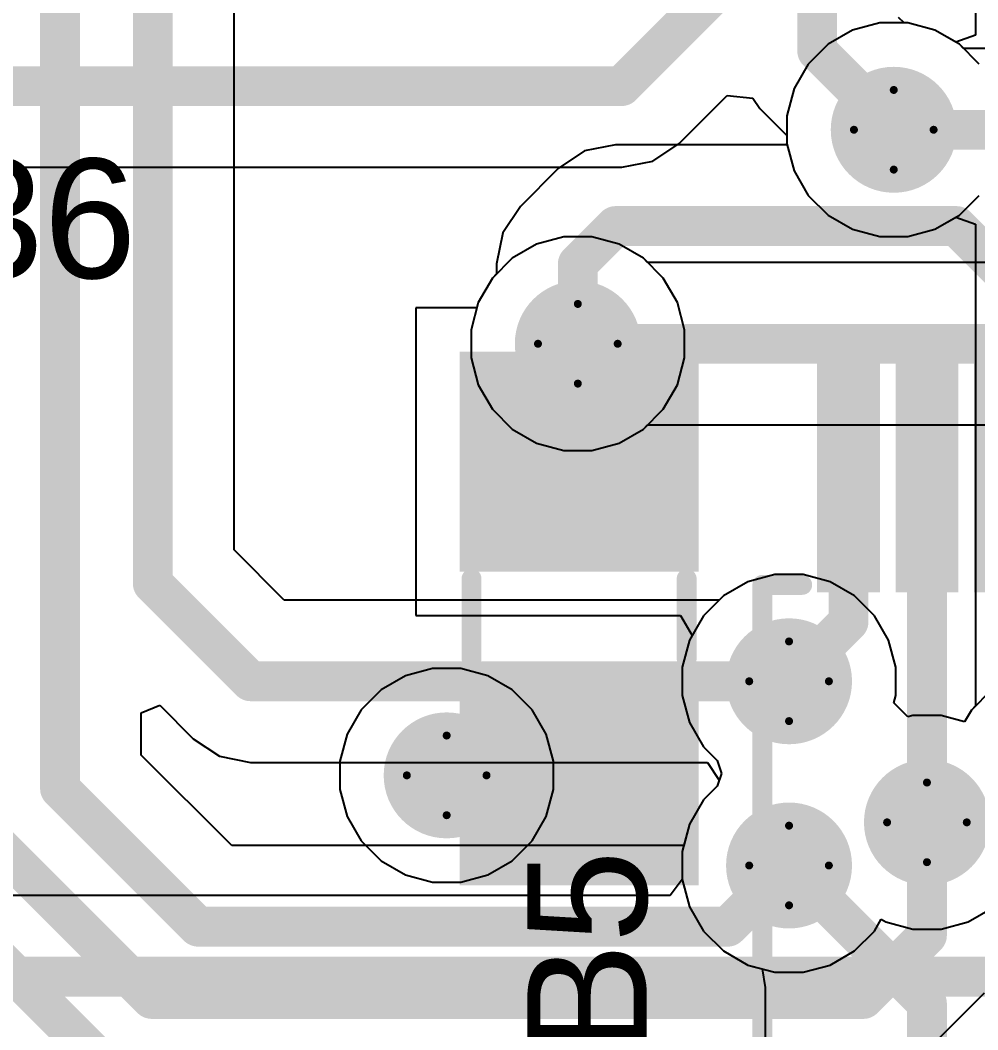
# Model space of a CAD drawing. Header units: inches. Extents: x -17.5 to 14.7, y -6.2 to 5.9.
# Drawn here: x 2.7127 to 2.9531, y 0.6067 to 0.8602 of the extents above; entities that cross this region are included whole.
import ezdxf

# ---------------------------------------------------------------- set-up
doc = ezdxf.new("R2010")
doc.units = ezdxf.units.IN
doc.header["$MEASUREMENT"] = 0
for name, color, linetype in [('Bottom Layer', 5, 'Continuous'), ('Bottom Solder', 6, 'Continuous'), ('Drill Drawing', 1, 'Continuous'), ('Ground Layer', 76, 'Continuous'), ('Power Layer', 16, 'Continuous'), ('Top Layer', 1, 'Continuous'), ('Top Overlay', 2, 'Continuous'), ('Top Paste', 8, 'Continuous'), ('Top Solder', 216, 'Continuous'), ('Via Holes', 16, 'Continuous')]:
    doc.layers.add(name, color=color, linetype=linetype)
doc.styles.add('Arial', font='', dxfattribs={"height": 0.2})
doc.styles.get('Arial').set_extended_font_data('Arial')

# ---------------------------------------------------------------- blocks, each defined once
blk = doc.blocks.new('VSSOP_10_68')
at = {"layer": 'Top Layer'}
for points in [[(-0.1151575, 0.0452756), (-0.0580709, 0.0452756), (-0.0580709, 0.0334646), (-0.1151575, 0.0334646)], [(0.0580709, 0.0452756), (0.1151575, 0.0452756), (0.1151575, 0.0334646), (0.0580709, 0.0334646)], [(-0.1151575, 0.0255906), (-0.0580709, 0.0255906), (-0.0580709, 0.0137796), (-0.1151575, 0.0137796)], [(0.0580709, 0.0255905), (0.1151575, 0.0255905), (0.1151575, 0.0137795), (0.0580709, 0.0137795)], [(-0.1151575, 0.0059055), (-0.0580709, 0.0059055), (-0.0580709, -0.0059055), (-0.1151575, -0.0059055)], [(0.0580709, 0.0059055), (0.1151575, 0.0059055), (0.1151575, -0.0059055), (0.0580709, -0.0059055)], [(-0.1151575, -0.0137795), (-0.0580709, -0.0137795), (-0.0580709, -0.0255905), (-0.1151575, -0.0255905)], [(0.0580709, -0.0137796), (0.1151575, -0.0137796), (0.1151575, -0.0255906), (0.0580709, -0.0255906)], [(-0.1151575, -0.0334646), (-0.0580709, -0.0334646), (-0.0580709, -0.0452756), (-0.1151575, -0.0452756)], [(0.0580709, -0.0334646), (0.1151575, -0.0334646), (0.1151575, -0.0452756), (0.0580709, -0.0452756)]]:
    blk.add_hatch(color=1, dxfattribs=at).paths.add_polyline_path(points)
at = {"layer": 'Top Paste'}
for points in [[(-0.1151575, 0.0452756), (-0.0580709, 0.0452756), (-0.0580709, 0.0334646), (-0.1151575, 0.0334646)], [(0.0580709, 0.0452756), (0.1151575, 0.0452756), (0.1151575, 0.0334646), (0.0580709, 0.0334646)], [(-0.1151575, 0.0255906), (-0.0580709, 0.0255906), (-0.0580709, 0.0137796), (-0.1151575, 0.0137796)], [(0.0580709, 0.0255905), (0.1151575, 0.0255905), (0.1151575, 0.0137795), (0.0580709, 0.0137795)], [(-0.1151575, 0.0059055), (-0.0580709, 0.0059055), (-0.0580709, -0.0059055), (-0.1151575, -0.0059055)], [(0.0580709, 0.0059055), (0.1151575, 0.0059055), (0.1151575, -0.0059055), (0.0580709, -0.0059055)], [(-0.1151575, -0.0137795), (-0.0580709, -0.0137795), (-0.0580709, -0.0255905), (-0.1151575, -0.0255905)], [(0.0580709, -0.0137796), (0.1151575, -0.0137796), (0.1151575, -0.0255906), (0.0580709, -0.0255906)], [(-0.1151575, -0.0334646), (-0.0580709, -0.0334646), (-0.0580709, -0.0452756), (-0.1151575, -0.0452756)], [(0.0580709, -0.0334646), (0.1151575, -0.0334646), (0.1151575, -0.0452756), (0.0580709, -0.0452756)]]:
    blk.add_hatch(color=8, dxfattribs=at).paths.add_polyline_path(points)
at = {"layer": 'Top Solder'}
for points in [[(-0.117126, 0.0472441), (-0.0561024, 0.0472441), (-0.0561024, 0.0314961), (-0.117126, 0.0314961)], [(0.0561024, 0.0472441), (0.117126, 0.0472441), (0.117126, 0.0314961), (0.0561024, 0.0314961)], [(-0.117126, 0.0275591), (-0.0561024, 0.0275591), (-0.0561024, 0.0118111), (-0.117126, 0.0118111)], [(0.0561024, 0.027559), (0.117126, 0.027559), (0.117126, 0.011811), (0.0561024, 0.011811)], [(-0.117126, 0.007874), (-0.0561024, 0.007874), (-0.0561024, -0.007874), (-0.117126, -0.007874)], [(0.0561024, 0.007874), (0.117126, 0.007874), (0.117126, -0.007874), (0.0561024, -0.007874)], [(-0.117126, -0.011811), (-0.0561024, -0.011811), (-0.0561024, -0.027559), (-0.117126, -0.027559)], [(0.0561024, -0.0118111), (0.117126, -0.0118111), (0.117126, -0.0275591), (0.0561024, -0.0275591)], [(-0.117126, -0.0314961), (-0.0561024, -0.0314961), (-0.0561024, -0.0472441), (-0.117126, -0.0472441)], [(0.0561024, -0.0314961), (0.117126, -0.0314961), (0.117126, -0.0472441), (0.0561024, -0.0472441)]]:
    blk.add_hatch(color=216, dxfattribs=at).paths.add_polyline_path(points)
at = {"layer": 'Top Overlay'}
for points in [[(-0.058, 0.051, 0.005, 0.005, 0), (-0.058, 0.061, 0.005, 0.005, 0)], [(0.058, 0.061, 0.005, 0.005, 0), (-0.058, 0.061, 0.005, 0.005, 0)], [(0.058, 0.051, 0.005, 0.005, 0), (0.058, 0.061, 0.005, 0.005, 0)], [(-0.125, 0.035, 0.005, 0.005, 0), (-0.125, 0.045, 0.005, 0.005, 0)], [(-0.12, 0.04, 0.005, 0.005, 0), (-0.125, 0.045, 0.005, 0.005, 0)], [(-0.125, 0.035, 0.005, 0.005, 0), (-0.12, 0.04, 0.005, 0.005, 0)], [(-0.058, -0.061, 0.005, 0.005, 0), (-0.058, -0.051, 0.005, 0.005, 0)], [(0.058, -0.061, 0.005, 0.005, 0), (0.058, -0.051, 0.005, 0.005, 0)], [(0.058, -0.061, 0.005, 0.005, 0), (-0.058, -0.061, 0.005, 0.005, 0)]]:
    blk.add_lwpolyline(points, format="xyseb", dxfattribs=at)
for points in [[(-0.05925, 0.061, 0.0025, 0.0025, 1), (-0.05675, 0.061, 0.0025, 0.0025, 1)], [(-0.05925, 0.061, 0.0025, 0.0025, 1), (-0.05675, 0.061, 0.0025, 0.0025, 1)], [(0.05675, 0.061, 0.0025, 0.0025, 1), (0.05925, 0.061, 0.0025, 0.0025, 1)], [(0.05675, 0.061, 0.0025, 0.0025, 1), (0.05925, 0.061, 0.0025, 0.0025, 1)], [(-0.05925, 0.051, 0.0025, 0.0025, 1), (-0.05675, 0.051, 0.0025, 0.0025, 1)], [(0.05675, 0.051, 0.0025, 0.0025, 1), (0.05925, 0.051, 0.0025, 0.0025, 1)], [(-0.12625, 0.045, 0.0025, 0.0025, 1), (-0.12375, 0.045, 0.0025, 0.0025, 1)], [(-0.12625, 0.045, 0.0025, 0.0025, 1), (-0.12375, 0.045, 0.0025, 0.0025, 1)], [(-0.12125, 0.04, 0.0025, 0.0025, 1), (-0.11875, 0.04, 0.0025, 0.0025, 1)], [(-0.12125, 0.04, 0.0025, 0.0025, 1), (-0.11875, 0.04, 0.0025, 0.0025, 1)], [(-0.12625, 0.035, 0.0025, 0.0025, 1), (-0.12375, 0.035, 0.0025, 0.0025, 1)], [(-0.12625, 0.035, 0.0025, 0.0025, 1), (-0.12375, 0.035, 0.0025, 0.0025, 1)], [(-0.05925, -0.051, 0.0025, 0.0025, 1), (-0.05675, -0.051, 0.0025, 0.0025, 1)], [(0.05675, -0.051, 0.0025, 0.0025, 1), (0.05925, -0.051, 0.0025, 0.0025, 1)], [(-0.05925, -0.061, 0.0025, 0.0025, 1), (-0.05675, -0.061, 0.0025, 0.0025, 1)], [(-0.05925, -0.061, 0.0025, 0.0025, 1), (-0.05675, -0.061, 0.0025, 0.0025, 1)], [(0.05675, -0.061, 0.0025, 0.0025, 1), (0.05925, -0.061, 0.0025, 0.0025, 1)], [(0.05675, -0.061, 0.0025, 0.0025, 1), (0.05925, -0.061, 0.0025, 0.0025, 1)]]:
    blk.add_lwpolyline(points, format="xyseb", close=True, dxfattribs=at)
blk = doc.blocks.new('I___0805_145')
at = {"layer": 'Top Layer'}
for points in [[(-0.06299205, 0.02598425), (-0.01574795, 0.02598425), (-0.01574795, -0.02598425), (-0.06299205, -0.02598425)], [(0.01574815, 0.02598425), (0.06299225, 0.02598425), (0.06299225, -0.02598425), (0.01574815, -0.02598425)]]:
    blk.add_hatch(color=1, dxfattribs=at).paths.add_polyline_path(points)
at = {"layer": 'Top Paste'}
for points in [[(-0.06299205, 0.02598425), (-0.01574795, 0.02598425), (-0.01574795, -0.02598425), (-0.06299205, -0.02598425)], [(0.01574815, 0.02598425), (0.06299225, 0.02598425), (0.06299225, -0.02598425), (0.01574815, -0.02598425)]]:
    blk.add_hatch(color=8, dxfattribs=at).paths.add_polyline_path(points)
at = {"layer": 'Top Solder'}
for points in [[(-0.06699205, 0.02998425), (-0.01174795, 0.02998425), (-0.01174795, -0.02998425), (-0.06699205, -0.02998425)], [(0.01174815, 0.02998425), (0.06699225, 0.02998425), (0.06699225, -0.02998425), (0.01174815, -0.02998425)]]:
    blk.add_hatch(color=216, dxfattribs=at).paths.add_polyline_path(points)
at = {"layer": 'Top Overlay'}
for points in [[(0.01, 0.027, 0.005, 0.005, 0), (-0.01, 0.027, 0.005, 0.005, 0)], [(0.01, -0.027, 0.005, 0.005, 0), (-0.01, -0.027, 0.005, 0.005, 0)]]:
    blk.add_lwpolyline(points, format="xyseb", dxfattribs=at)
for points in [[(-0.01125, 0.027, 0.0025, 0.0025, 1), (-0.00875, 0.027, 0.0025, 0.0025, 1)], [(0.00875, 0.027, 0.0025, 0.0025, 1), (0.01125, 0.027, 0.0025, 0.0025, 1)], [(-0.01125, -0.027, 0.0025, 0.0025, 1), (-0.00875, -0.027, 0.0025, 0.0025, 1)], [(0.00875, -0.027, 0.0025, 0.0025, 1), (0.01125, -0.027, 0.0025, 0.0025, 1)]]:
    blk.add_lwpolyline(points, format="xyseb", close=True, dxfattribs=at)

msp = doc.modelspace()

# ---------------------------------------------------------------- hatches: boundary and pattern name
at = {"layer": 'Bottom Layer'}
h = msp.add_hatch(color=5, dxfattribs=at)
edge = h.paths.add_edge_path()
edge.add_arc((2.9319834, 0.8327294), 0.011811, 0, 360)
h = msp.add_hatch(color=5, dxfattribs=at)
edge = h.paths.add_edge_path()
edge.add_arc((2.852685, 0.7790005), 0.011811, 0, 360)
h = msp.add_hatch(color=5, dxfattribs=at)
edge = h.paths.add_edge_path()
edge.add_arc((2.9056988, 0.6942519), 0.011811, 0, 360)
h = msp.add_hatch(color=5, dxfattribs=at)
edge = h.paths.add_edge_path()
edge.add_arc((2.8197638, 0.6706298), 0.011811, 0, 360)
h = msp.add_hatch(color=5, dxfattribs=at)
edge = h.paths.add_edge_path()
edge.add_arc((2.9403149, 0.6588307), 0.011811, 0, 360)
h = msp.add_hatch(color=5, dxfattribs=at)
edge = h.paths.add_edge_path()
edge.add_arc((2.9056988, 0.6480001), 0.011811, 0, 360)
at = {"layer": 'Bottom Solder'}
h = msp.add_hatch(color=6, dxfattribs=at)
edge = h.paths.add_edge_path()
edge.add_arc((2.9319834, 0.8327294), 0.015811, 0, 360)
h = msp.add_hatch(color=6, dxfattribs=at)
edge = h.paths.add_edge_path()
edge.add_arc((2.852685, 0.7790005), 0.015811, 0, 360)
h = msp.add_hatch(color=6, dxfattribs=at)
edge = h.paths.add_edge_path()
edge.add_arc((2.9056988, 0.6942519), 0.015811, 0, 360)
h = msp.add_hatch(color=6, dxfattribs=at)
edge = h.paths.add_edge_path()
edge.add_arc((2.8197638, 0.6706298), 0.015811, 0, 360)
h = msp.add_hatch(color=6, dxfattribs=at)
edge = h.paths.add_edge_path()
edge.add_arc((2.9403149, 0.6588307), 0.015811, 0, 360)
h = msp.add_hatch(color=6, dxfattribs=at)
edge = h.paths.add_edge_path()
edge.add_arc((2.9056988, 0.6480001), 0.015811, 0, 360)
at = {"layer": 'Ground Layer'}
h = msp.add_hatch(color=76, dxfattribs=at)
edge = h.paths.add_edge_path()
edge.add_arc((2.9319834, 0.8327294), 0.011811, 0, 360)
h = msp.add_hatch(color=76, dxfattribs=at)
edge = h.paths.add_edge_path()
edge.add_arc((2.852685, 0.7790005), 0.011811, 0, 360)
h = msp.add_hatch(color=76, dxfattribs=at)
edge = h.paths.add_edge_path()
edge.add_arc((2.9056988, 0.6942519), 0.011811, 0, 360)
h = msp.add_hatch(color=76, dxfattribs=at)
edge = h.paths.add_edge_path()
edge.add_arc((2.8197638, 0.6706298), 0.011811, 0, 360)
h = msp.add_hatch(color=76, dxfattribs=at)
edge = h.paths.add_edge_path()
edge.add_arc((2.9403149, 0.6588307), 0.011811, 0, 360)
h = msp.add_hatch(color=76, dxfattribs=at)
edge = h.paths.add_edge_path()
edge.add_arc((2.9056988, 0.6480001), 0.011811, 0, 360)
at = {"layer": 'Power Layer'}
h = msp.add_hatch(color=16, dxfattribs=at)
edge = h.paths.add_edge_path()
edge.add_arc((2.9319834, 0.8327294), 0.011811, 0, 360)
h = msp.add_hatch(color=16, dxfattribs=at)
edge = h.paths.add_edge_path()
edge.add_arc((2.852685, 0.7790005), 0.011811, 0, 360)
h = msp.add_hatch(color=16, dxfattribs=at)
edge = h.paths.add_edge_path()
edge.add_arc((2.9056988, 0.6942519), 0.011811, 0, 360)
h = msp.add_hatch(color=16, dxfattribs=at)
edge = h.paths.add_edge_path()
edge.add_arc((2.8197638, 0.6706298), 0.011811, 0, 360)
h = msp.add_hatch(color=16, dxfattribs=at)
edge = h.paths.add_edge_path()
edge.add_arc((2.9403149, 0.6588307), 0.011811, 0, 360)
h = msp.add_hatch(color=16, dxfattribs=at)
edge = h.paths.add_edge_path()
edge.add_arc((2.9056988, 0.6480001), 0.011811, 0, 360)
at = {"layer": 'Top Layer'}
h = msp.add_hatch(color=1, dxfattribs=at)
edge = h.paths.add_edge_path()
edge.add_arc((2.9319834, 0.8327294), 0.011811, 0, 360)
h = msp.add_hatch(color=1, dxfattribs=at)
edge = h.paths.add_edge_path()
edge.add_arc((2.852685, 0.7790005), 0.011811, 0, 360)
for points in [[(2.8408092, 0.74937), (2.864566, 0.74937), (2.864566, 0.7790004), (2.8408092, 0.7790004)], [(2.8500001, 0.6588307), (2.8500001, 0.6824339), (2.8197639, 0.6824339), (2.8197639, 0.6588307)]]:
    msp.add_hatch(color=1, dxfattribs=at).paths.add_polyline_path(points)
h = msp.add_hatch(color=1, dxfattribs=at)
edge = h.paths.add_edge_path()
edge.add_arc((2.9056988, 0.6942519), 0.011811, 0, 360)
h = msp.add_hatch(color=1, dxfattribs=at)
edge = h.paths.add_edge_path()
edge.add_arc((2.8197638, 0.6706298), 0.011811, 0, 360)
h = msp.add_hatch(color=1, dxfattribs=at)
edge = h.paths.add_edge_path()
edge.add_arc((2.9403149, 0.6588307), 0.011811, 0, 360)
h = msp.add_hatch(color=1, dxfattribs=at)
edge = h.paths.add_edge_path()
edge.add_arc((2.9056988, 0.6480001), 0.011811, 0, 360)
at = {"layer": 'Top Solder'}
h = msp.add_hatch(color=216, dxfattribs=at)
edge = h.paths.add_edge_path()
edge.add_arc((2.9319834, 0.8327294), 0.015811, 0, 360)
h = msp.add_hatch(color=216, dxfattribs=at)
edge = h.paths.add_edge_path()
edge.add_arc((2.852685, 0.7790005), 0.015811, 0, 360)
h = msp.add_hatch(color=216, dxfattribs=at)
edge = h.paths.add_edge_path()
edge.add_arc((2.9056988, 0.6942519), 0.015811, 0, 360)
h = msp.add_hatch(color=216, dxfattribs=at)
edge = h.paths.add_edge_path()
edge.add_arc((2.8197638, 0.6706298), 0.015811, 0, 360)
h = msp.add_hatch(color=216, dxfattribs=at)
edge = h.paths.add_edge_path()
edge.add_arc((2.9403149, 0.6588307), 0.015811, 0, 360)
h = msp.add_hatch(color=216, dxfattribs=at)
edge = h.paths.add_edge_path()
edge.add_arc((2.9056988, 0.6480001), 0.015811, 0, 360)
at = {"layer": 'Via Holes'}
h = msp.add_hatch(color=7, dxfattribs=at)
edge = h.paths.add_edge_path()
edge.add_arc((2.9319834, 0.8327294), 0.0059055, 0, 360)
h = msp.add_hatch(color=7, dxfattribs=at)
edge = h.paths.add_edge_path()
edge.add_arc((2.852685, 0.7790005), 0.0059055, 0, 360)
h = msp.add_hatch(color=7, dxfattribs=at)
edge = h.paths.add_edge_path()
edge.add_arc((2.9056988, 0.6942519), 0.0059055, 0, 360)
h = msp.add_hatch(color=7, dxfattribs=at)
edge = h.paths.add_edge_path()
edge.add_arc((2.8197638, 0.6706298), 0.0059055, 0, 360)
h = msp.add_hatch(color=7, dxfattribs=at)
edge = h.paths.add_edge_path()
edge.add_arc((2.9403149, 0.6588307), 0.0059055, 0, 360)
h = msp.add_hatch(color=7, dxfattribs=at)
edge = h.paths.add_edge_path()
edge.add_arc((2.9056988, 0.6480001), 0.0059055, 0, 360)

# ---------------------------------------------------------------- linework, layer by layer
at = {"layer": 'Bottom Layer'}
for p, q in [((2.7663918, 0.7272474), (2.7663918, 1.2228436)), ((2.9284537, 0.8595404), (2.9216347, 0.8577133)), ((2.9355131, 0.8595404), (2.9284537, 0.8595404)), ((2.9423321, 0.8577133), (2.9355131, 0.8595404)), ((2.9216347, 0.8577133), (2.915521, 0.8541836)), ((2.9484458, 0.8541836), (2.9423321, 0.8577133)), ((2.915521, 0.8541836), (2.9105292, 0.8491918)), ((2.9534376, 0.8491918), (2.9484458, 0.8541836)), ((2.9105292, 0.8491918), (2.9069995, 0.8430781)), ((2.9069995, 0.8430781), (2.9051724, 0.8362591)), ((2.9051724, 0.8362591), (2.9051724, 0.8291997)), ((2.9051724, 0.8291997), (2.9069995, 0.8223807)), ((2.9069995, 0.8223807), (2.9105292, 0.816267)), ((2.9105292, 0.816267), (2.915521, 0.8112752)), ((2.9484458, 0.8112752), (2.9534376, 0.816267)), ((2.915521, 0.8112752), (2.9216347, 0.8077455)), ((2.9423321, 0.8077455), (2.9484458, 0.8112752)), ((2.9216347, 0.8077455), (2.9284537, 0.8059184)), ((2.9355131, 0.8059184), (2.9423321, 0.8077455)), ((2.8423363, 0.8039844), (2.8362226, 0.8004547)), ((2.8491553, 0.8058115), (2.8423363, 0.8039844)), ((2.8562147, 0.8058115), (2.8491553, 0.8058115)), ((2.8630337, 0.8039844), (2.8562147, 0.8058115)), ((2.8691474, 0.8004547), (2.8630337, 0.8039844)), ((2.9284537, 0.8059184), (2.9355131, 0.8059184)), ((2.8362226, 0.8004547), (2.8312308, 0.7954629)), ((2.8702098, 0.7993923), (2.8691474, 0.8004547)), ((3.0203144, 0.7993923), (2.8702098, 0.7993923)), ((2.8312308, 0.7954629), (2.8277011, 0.7893492)), ((2.8277011, 0.7893492), (2.825874, 0.7825302)), ((2.825874, 0.7825302), (2.825874, 0.7754708)), ((2.825874, 0.7754708), (2.8277011, 0.7686518)), ((2.8277011, 0.7686518), (2.8312308, 0.7625381)), ((2.8312308, 0.7625381), (2.8362226, 0.7575463)), ((2.8691474, 0.7575463), (2.8702098, 0.7586087)), ((2.8702098, 0.7586087), (3.0118678, 0.7586087)), ((2.8362226, 0.7575463), (2.8423363, 0.7540166)), ((2.8630337, 0.7540166), (2.8691474, 0.7575463)), ((2.8423363, 0.7540166), (2.8491553, 0.7521895)), ((2.8562147, 0.7521895), (2.8630337, 0.7540166)), ((2.8491553, 0.7521895), (2.8562147, 0.7521895)), ((2.7789955, 0.7146437), (2.7663918, 0.7272474)), ((2.9021691, 0.7210629), (2.8953501, 0.7192358)), ((2.9092285, 0.7210629), (2.9021691, 0.7210629)), ((2.9160475, 0.7192358), (2.9092285, 0.7210629)), ((2.8953501, 0.7192358), (2.8892364, 0.7157061)), ((2.9221612, 0.7157061), (2.9160475, 0.7192358)), ((2.8892364, 0.7157061), (2.888174, 0.7146437)), ((2.927153, 0.7107143), (2.9221612, 0.7157061)), ((2.888174, 0.7146437), (2.7789955, 0.7146437)), ((2.9306827, 0.7046006), (2.927153, 0.7107143)), ((2.9325098, 0.6977816), (2.9306827, 0.7046006)), ((2.9325098, 0.6907222), (2.9325098, 0.6977816)), ((2.9320066, 0.6888442), (2.9325098, 0.6907222)), ((2.9564634, 0.6919948), (2.9514716, 0.687003)), ((2.7431064, 0.6863231), (2.7477258, 0.6882366)), ((2.7477258, 0.6882366), (2.7561297, 0.6798327)), ((2.9355422, 0.6853086), (2.9320066, 0.6888442)), ((2.9514716, 0.687003), (2.9497692, 0.6840543)), ((2.7431064, 0.675732), (2.7431064, 0.6863231)), ((2.9367852, 0.6856417), (2.9355422, 0.6853086)), ((2.9438446, 0.6856417), (2.9367852, 0.6856417)), ((2.9497692, 0.6840543), (2.9438446, 0.6856417)), ((2.7561297, 0.6798327), (2.7627453, 0.6754123)), ((2.7658172, 0.6530212), (2.7431064, 0.675732)), ((2.7627453, 0.6754123), (2.7705489, 0.6738601)), ((2.7705489, 0.6738601), (2.8852011, 0.6738601)), ((2.8852011, 0.6738601), (2.8881636, 0.669397)), ((2.8881636, 0.669397), (2.8876957, 0.6679136)), ((2.8876957, 0.6679136), (2.8842446, 0.6644625)), ((2.8842446, 0.6644625), (2.8807149, 0.6583488)), ((2.8807149, 0.6583488), (2.8792874, 0.6530212)), ((2.8792874, 0.6530212), (2.7658172, 0.6530212)), ((2.9387682, 0.6000686), (2.9547341, 0.6160345))]:
    msp.add_line(p, q, dxfattribs=at)
for points in [[(2.746, 0.7188008, 0.01, 0.01, 0), (2.746, 1.2228441, 0.01, 0.01, 0)], [(2.7227146, 0.6672854, 0.01, 0.01, 0), (2.7227146, 1.217111, 0.01, 0.01, 0)], [(2.8533149, 0.7790005, 0.01, 0.01, 0), (3.0203144, 0.7790005, 0.01, 0.01, 0)], [(2.746, 0.7188008, 0.01, 0.01, 0), (2.7705489, 0.6942519, 0.01, 0.01, 0)], [(2.7705489, 0.6942519, 0.01, 0.01, 0), (2.9056988, 0.6942519, 0.01, 0.01, 0)], [(2.7227146, 0.6672854, 0.01, 0.01, 0), (2.7573706, 0.6326294, 0.01, 0.01, 0)], [(2.7027146, 0.6574986, 0.01, 0.01, 0), (2.7457254, 0.6144878, 0.01, 0.01, 0)], [(2.9403149, 0.6304537, 0.01, 0.01, 0), (2.9403149, 0.6588307, 0.01, 0.01, 0)], [(2.6827146, 0.6492144, 0.01, 0.01, 0), (2.7365668, 0.5953622, 0.01, 0.01, 0)], [(2.8903281, 0.6326294, 0.01, 0.01, 0), (2.9056988, 0.6480001, 0.01, 0.01, 0)], [(2.7573706, 0.6326294, 0.01, 0.01, 0), (2.8903281, 0.6326294, 0.01, 0.01, 0)], [(2.924349, 0.6144878, 0.01, 0.01, 0), (2.9403149, 0.6304537, 0.01, 0.01, 0)], [(2.7457254, 0.6144878, 0.01, 0.01, 0), (2.924349, 0.6144878, 0.01, 0.01, 0)]]:
    msp.add_lwpolyline(points, format="xyseb", dxfattribs=at)
for points in [[(2.8508149, 0.7790005, 0.005, 0.005, 1), (2.8558149, 0.7790005, 0.005, 0.005, 1)], [(2.7435, 0.7188008, 0.005, 0.005, 1), (2.7485, 0.7188008, 0.005, 0.005, 1)], [(2.7435, 0.7188008, 0.005, 0.005, 1), (2.7485, 0.7188008, 0.005, 0.005, 1)], [(2.7680489, 0.6942519, 0.005, 0.005, 1), (2.7730489, 0.6942519, 0.005, 0.005, 1)], [(2.7680489, 0.6942519, 0.005, 0.005, 1), (2.7730489, 0.6942519, 0.005, 0.005, 1)], [(2.9031988, 0.6942519, 0.005, 0.005, 1), (2.9081988, 0.6942519, 0.005, 0.005, 1)], [(2.7202146, 0.6672854, 0.005, 0.005, 1), (2.7252146, 0.6672854, 0.005, 0.005, 1)], [(2.7202146, 0.6672854, 0.005, 0.005, 1), (2.7252146, 0.6672854, 0.005, 0.005, 1)], [(2.9378149, 0.6588307, 0.005, 0.005, 1), (2.9428149, 0.6588307, 0.005, 0.005, 1)], [(2.9031988, 0.6480001, 0.005, 0.005, 1), (2.9081988, 0.6480001, 0.005, 0.005, 1)], [(2.7548706, 0.6326294, 0.005, 0.005, 1), (2.7598706, 0.6326294, 0.005, 0.005, 1)], [(2.7548706, 0.6326294, 0.005, 0.005, 1), (2.7598706, 0.6326294, 0.005, 0.005, 1)], [(2.8878281, 0.6326294, 0.005, 0.005, 1), (2.8928281, 0.6326294, 0.005, 0.005, 1)], [(2.8878281, 0.6326294, 0.005, 0.005, 1), (2.8928281, 0.6326294, 0.005, 0.005, 1)], [(2.9378149, 0.6304537, 0.005, 0.005, 1), (2.9428149, 0.6304537, 0.005, 0.005, 1)], [(2.9378149, 0.6304537, 0.005, 0.005, 1), (2.9428149, 0.6304537, 0.005, 0.005, 1)], [(2.7432254, 0.6144878, 0.005, 0.005, 1), (2.7482254, 0.6144878, 0.005, 0.005, 1)], [(2.7432254, 0.6144878, 0.005, 0.005, 1), (2.7482254, 0.6144878, 0.005, 0.005, 1)], [(2.921849, 0.6144878, 0.005, 0.005, 1), (2.926849, 0.6144878, 0.005, 0.005, 1)], [(2.921849, 0.6144878, 0.005, 0.005, 1), (2.926849, 0.6144878, 0.005, 0.005, 1)]]:
    msp.add_lwpolyline(points, format="xyseb", close=True, dxfattribs=at)
at = {"layer": 'Drill Drawing'}
for points in [[(2.9219834, 0.8327294, 0.002, 0.002, 0), (2.9319834, 0.8427294, 0.002, 0.002, 0)], [(2.9319834, 0.8427294, 0.002, 0.002, 0), (2.9419834, 0.8327294, 0.002, 0.002, 0)], [(2.9219834, 0.8327294, 0.002, 0.002, 0), (2.9319834, 0.8227294, 0.002, 0.002, 0)], [(2.9319834, 0.8227294, 0.002, 0.002, 0), (2.9419834, 0.8327294, 0.002, 0.002, 0)], [(2.842685, 0.7790005, 0.002, 0.002, 0), (2.852685, 0.7890005, 0.002, 0.002, 0)], [(2.852685, 0.7890005, 0.002, 0.002, 0), (2.862685, 0.7790005, 0.002, 0.002, 0)], [(2.842685, 0.7790005, 0.002, 0.002, 0), (2.852685, 0.7690005, 0.002, 0.002, 0)], [(2.852685, 0.7690005, 0.002, 0.002, 0), (2.862685, 0.7790005, 0.002, 0.002, 0)], [(2.8956988, 0.6942519, 0.002, 0.002, 0), (2.9056988, 0.7042519, 0.002, 0.002, 0)], [(2.9056988, 0.7042519, 0.002, 0.002, 0), (2.9156988, 0.6942519, 0.002, 0.002, 0)], [(2.8956988, 0.6942519, 0.002, 0.002, 0), (2.9056988, 0.6842519, 0.002, 0.002, 0)], [(2.9056988, 0.6842519, 0.002, 0.002, 0), (2.9156988, 0.6942519, 0.002, 0.002, 0)], [(2.8097638, 0.6706298, 0.002, 0.002, 0), (2.8197638, 0.6806298, 0.002, 0.002, 0)], [(2.8197638, 0.6806298, 0.002, 0.002, 0), (2.8297638, 0.6706298, 0.002, 0.002, 0)], [(2.8097638, 0.6706298, 0.002, 0.002, 0), (2.8197638, 0.6606298, 0.002, 0.002, 0)], [(2.8197638, 0.6606298, 0.002, 0.002, 0), (2.8297638, 0.6706298, 0.002, 0.002, 0)], [(2.9303149, 0.6588307, 0.002, 0.002, 0), (2.9403149, 0.6688307, 0.002, 0.002, 0)], [(2.9403149, 0.6688307, 0.002, 0.002, 0), (2.9503149, 0.6588307, 0.002, 0.002, 0)], [(2.9303149, 0.6588307, 0.002, 0.002, 0), (2.9403149, 0.6488307, 0.002, 0.002, 0)], [(2.9403149, 0.6488307, 0.002, 0.002, 0), (2.9503149, 0.6588307, 0.002, 0.002, 0)], [(2.8956988, 0.6480001, 0.002, 0.002, 0), (2.9056988, 0.6580001, 0.002, 0.002, 0)], [(2.9056988, 0.6580001, 0.002, 0.002, 0), (2.9156988, 0.6480001, 0.002, 0.002, 0)], [(2.8956988, 0.6480001, 0.002, 0.002, 0), (2.9056988, 0.6380001, 0.002, 0.002, 0)], [(2.9056988, 0.6380001, 0.002, 0.002, 0), (2.9156988, 0.6480001, 0.002, 0.002, 0)]]:
    msp.add_lwpolyline(points, format="xyseb", dxfattribs=at)
for points in [[(2.9314834, 0.8427294, 0.001, 0.001, 1), (2.9324834, 0.8427294, 0.001, 0.001, 1)], [(2.9314834, 0.8427294, 0.001, 0.001, 1), (2.9324834, 0.8427294, 0.001, 0.001, 1)], [(2.9214834, 0.8327294, 0.001, 0.001, 1), (2.9224834, 0.8327294, 0.001, 0.001, 1)], [(2.9214834, 0.8327294, 0.001, 0.001, 1), (2.9224834, 0.8327294, 0.001, 0.001, 1)], [(2.9414834, 0.8327294, 0.001, 0.001, 1), (2.9424834, 0.8327294, 0.001, 0.001, 1)], [(2.9414834, 0.8327294, 0.001, 0.001, 1), (2.9424834, 0.8327294, 0.001, 0.001, 1)], [(2.9314834, 0.8227294, 0.001, 0.001, 1), (2.9324834, 0.8227294, 0.001, 0.001, 1)], [(2.9314834, 0.8227294, 0.001, 0.001, 1), (2.9324834, 0.8227294, 0.001, 0.001, 1)], [(2.852185, 0.7890005, 0.001, 0.001, 1), (2.853185, 0.7890005, 0.001, 0.001, 1)], [(2.852185, 0.7890005, 0.001, 0.001, 1), (2.853185, 0.7890005, 0.001, 0.001, 1)], [(2.842185, 0.7790005, 0.001, 0.001, 1), (2.843185, 0.7790005, 0.001, 0.001, 1)], [(2.842185, 0.7790005, 0.001, 0.001, 1), (2.843185, 0.7790005, 0.001, 0.001, 1)], [(2.862185, 0.7790005, 0.001, 0.001, 1), (2.863185, 0.7790005, 0.001, 0.001, 1)], [(2.862185, 0.7790005, 0.001, 0.001, 1), (2.863185, 0.7790005, 0.001, 0.001, 1)], [(2.852185, 0.7690005, 0.001, 0.001, 1), (2.853185, 0.7690005, 0.001, 0.001, 1)], [(2.852185, 0.7690005, 0.001, 0.001, 1), (2.853185, 0.7690005, 0.001, 0.001, 1)], [(2.9051988, 0.7042519, 0.001, 0.001, 1), (2.9061988, 0.7042519, 0.001, 0.001, 1)], [(2.9051988, 0.7042519, 0.001, 0.001, 1), (2.9061988, 0.7042519, 0.001, 0.001, 1)], [(2.8951988, 0.6942519, 0.001, 0.001, 1), (2.8961988, 0.6942519, 0.001, 0.001, 1)], [(2.8951988, 0.6942519, 0.001, 0.001, 1), (2.8961988, 0.6942519, 0.001, 0.001, 1)], [(2.9151988, 0.6942519, 0.001, 0.001, 1), (2.9161988, 0.6942519, 0.001, 0.001, 1)], [(2.9151988, 0.6942519, 0.001, 0.001, 1), (2.9161988, 0.6942519, 0.001, 0.001, 1)], [(2.9051988, 0.6842519, 0.001, 0.001, 1), (2.9061988, 0.6842519, 0.001, 0.001, 1)], [(2.9051988, 0.6842519, 0.001, 0.001, 1), (2.9061988, 0.6842519, 0.001, 0.001, 1)], [(2.8192638, 0.6806298, 0.001, 0.001, 1), (2.8202638, 0.6806298, 0.001, 0.001, 1)], [(2.8192638, 0.6806298, 0.001, 0.001, 1), (2.8202638, 0.6806298, 0.001, 0.001, 1)], [(2.8092638, 0.6706298, 0.001, 0.001, 1), (2.8102638, 0.6706298, 0.001, 0.001, 1)], [(2.8092638, 0.6706298, 0.001, 0.001, 1), (2.8102638, 0.6706298, 0.001, 0.001, 1)], [(2.8292638, 0.6706298, 0.001, 0.001, 1), (2.8302638, 0.6706298, 0.001, 0.001, 1)], [(2.8292638, 0.6706298, 0.001, 0.001, 1), (2.8302638, 0.6706298, 0.001, 0.001, 1)], [(2.9398149, 0.6688307, 0.001, 0.001, 1), (2.9408149, 0.6688307, 0.001, 0.001, 1)], [(2.9398149, 0.6688307, 0.001, 0.001, 1), (2.9408149, 0.6688307, 0.001, 0.001, 1)], [(2.8192638, 0.6606298, 0.001, 0.001, 1), (2.8202638, 0.6606298, 0.001, 0.001, 1)], [(2.8192638, 0.6606298, 0.001, 0.001, 1), (2.8202638, 0.6606298, 0.001, 0.001, 1)], [(2.9298149, 0.6588307, 0.001, 0.001, 1), (2.9308149, 0.6588307, 0.001, 0.001, 1)], [(2.9298149, 0.6588307, 0.001, 0.001, 1), (2.9308149, 0.6588307, 0.001, 0.001, 1)], [(2.9498149, 0.6588307, 0.001, 0.001, 1), (2.9508149, 0.6588307, 0.001, 0.001, 1)], [(2.9498149, 0.6588307, 0.001, 0.001, 1), (2.9508149, 0.6588307, 0.001, 0.001, 1)], [(2.9051988, 0.6580001, 0.001, 0.001, 1), (2.9061988, 0.6580001, 0.001, 0.001, 1)], [(2.9051988, 0.6580001, 0.001, 0.001, 1), (2.9061988, 0.6580001, 0.001, 0.001, 1)], [(2.8951988, 0.6480001, 0.001, 0.001, 1), (2.8961988, 0.6480001, 0.001, 0.001, 1)], [(2.8951988, 0.6480001, 0.001, 0.001, 1), (2.8961988, 0.6480001, 0.001, 0.001, 1)], [(2.9151988, 0.6480001, 0.001, 0.001, 1), (2.9161988, 0.6480001, 0.001, 0.001, 1)], [(2.9151988, 0.6480001, 0.001, 0.001, 1), (2.9161988, 0.6480001, 0.001, 0.001, 1)], [(2.9398149, 0.6488307, 0.001, 0.001, 1), (2.9408149, 0.6488307, 0.001, 0.001, 1)], [(2.9398149, 0.6488307, 0.001, 0.001, 1), (2.9408149, 0.6488307, 0.001, 0.001, 1)], [(2.9051988, 0.6380001, 0.001, 0.001, 1), (2.9061988, 0.6380001, 0.001, 0.001, 1)], [(2.9051988, 0.6380001, 0.001, 0.001, 1), (2.9061988, 0.6380001, 0.001, 0.001, 1)]]:
    msp.add_lwpolyline(points, format="xyseb", close=True, dxfattribs=at)
at = {"layer": 'Ground Layer'}
for p, q in [((2.952534, 1.4696936), (2.952534, 0.856444)), ((2.9345741, 0.8595404), (2.9331672, 0.8609473)), ((2.9355131, 0.8595404), (2.9345741, 0.8595404)), ((2.9423321, 0.8577133), (2.9355131, 0.8595404)), ((2.947534, 0.85471), (2.9423321, 0.8577133)), ((2.952534, 0.856444), (2.947534, 0.85471)), ((2.8781139, 0.8292755), (2.8901706, 0.8413322)), ((2.8901706, 0.8413322), (2.8966078, 0.8406982)), ((2.8966078, 0.8406982), (2.8983562, 0.8380815)), ((2.8983562, 0.8380815), (2.9051724, 0.8312653)), ((2.8714983, 0.8248551), (2.8781139, 0.8292755)), ((2.9051724, 0.8312653), (2.9051724, 0.8291997)), ((2.9051724, 0.8291997), (2.9069995, 0.8223807)), ((2.8636947, 0.8233029), (2.8714983, 0.8248551)), ((2.6167099, 0.8233029), (2.8636947, 0.8233029)), ((2.9069995, 0.8223807), (2.9105292, 0.816267)), ((2.9105292, 0.816267), (2.915521, 0.8112752)), ((2.915521, 0.8112752), (2.9216347, 0.8077455)), ((2.9423321, 0.8077455), (2.947534, 0.8107488)), ((2.947534, 0.8107488), (2.952534, 0.8090148)), ((2.952534, 0.8090148), (2.952534, 0.6880654)), ((2.9216347, 0.8077455), (2.9284537, 0.8059184)), ((2.9355131, 0.8059184), (2.9423321, 0.8077455)), ((2.8423363, 0.8039844), (2.8362226, 0.8004547)), ((2.8491553, 0.8058115), (2.8423363, 0.8039844)), ((2.8562147, 0.8058115), (2.8491553, 0.8058115)), ((2.8630337, 0.8039844), (2.8562147, 0.8058115)), ((2.8691474, 0.8004547), (2.8630337, 0.8039844)), ((2.9284537, 0.8059184), (2.9355131, 0.8059184)), ((2.8362226, 0.8004547), (2.8312308, 0.7954629)), ((2.8741392, 0.7954629), (2.8691474, 0.8004547)), ((2.8312308, 0.7954629), (2.8277011, 0.7893492)), ((2.8776689, 0.7893492), (2.8741392, 0.7954629)), ((2.8277011, 0.7893492), (2.825874, 0.7825302)), ((2.879496, 0.7825302), (2.8776689, 0.7893492)), ((2.825874, 0.7825302), (2.825874, 0.7754708)), ((2.879496, 0.7754708), (2.879496, 0.7825302)), ((2.825874, 0.7754708), (2.8277011, 0.7686518)), ((2.8776689, 0.7686518), (2.879496, 0.7754708)), ((2.8277011, 0.7686518), (2.8312308, 0.7625381)), ((2.8741392, 0.7625381), (2.8776689, 0.7686518)), ((2.8312308, 0.7625381), (2.8362226, 0.7575463)), ((2.8691474, 0.7575463), (2.8741392, 0.7625381)), ((2.8362226, 0.7575463), (2.8423363, 0.7540166)), ((2.8630337, 0.7540166), (2.8691474, 0.7575463)), ((2.8423363, 0.7540166), (2.8491553, 0.7521895)), ((2.8562147, 0.7521895), (2.8630337, 0.7540166)), ((2.8491553, 0.7521895), (2.8562147, 0.7521895)), ((2.9021691, 0.7210629), (2.8953501, 0.7192358)), ((2.9092285, 0.7210629), (2.9021691, 0.7210629)), ((2.9160475, 0.7192358), (2.9092285, 0.7210629)), ((2.8953501, 0.7192358), (2.8892364, 0.7157061)), ((2.9221612, 0.7157061), (2.9160475, 0.7192358)), ((2.8892364, 0.7157061), (2.8842446, 0.7107143)), ((2.927153, 0.7107143), (2.9221612, 0.7157061)), ((2.8842446, 0.7107143), (2.8807149, 0.7046006)), ((2.9306827, 0.7046006), (2.927153, 0.7107143)), ((2.8807149, 0.7046006), (2.8788878, 0.6977816)), ((2.9325098, 0.6977816), (2.9306827, 0.7046006)), ((2.8788878, 0.6977816), (2.8788878, 0.6907222)), ((2.9325098, 0.6907222), (2.9325098, 0.6977816)), ((2.8788878, 0.6907222), (2.8807149, 0.6839032)), ((2.9320066, 0.6888442), (2.9325098, 0.6907222)), ((2.9355422, 0.6853086), (2.9320066, 0.6888442)), ((2.9514716, 0.687003), (2.9497692, 0.6840543)), ((2.952534, 0.6880654), (2.9514716, 0.687003)), ((2.9367852, 0.6856417), (2.9355422, 0.6853086)), ((2.9438446, 0.6856417), (2.9367852, 0.6856417)), ((2.9497692, 0.6840543), (2.9438446, 0.6856417)), ((2.8807149, 0.6839032), (2.8842446, 0.6777895)), ((2.8842446, 0.6777895), (2.8876957, 0.6743384)), ((2.8876957, 0.6743384), (2.888709, 0.671126)), ((2.888709, 0.671126), (2.8876957, 0.6679136)), ((2.8876957, 0.6679136), (2.8842446, 0.6644625)), ((2.8842446, 0.6644625), (2.8807149, 0.6583488)), ((2.8807149, 0.6583488), (2.8788878, 0.6515298)), ((2.8788878, 0.6515298), (2.8788878, 0.6444704)), ((2.8788897, 0.6444632), (2.8758459, 0.6404964)), ((2.8788878, 0.6444704), (2.8788897, 0.6444632)), ((2.8758459, 0.6404964), (2.6895635, 0.6404964))]:
    msp.add_line(p, q, dxfattribs=at)
for points in [[(2.9127754, 0.8525007, 0.01, 0.01, 0), (2.9127754, 1.5907454, 0.01, 0.01, 0)], [(2.8636947, 0.8436947, 0.01, 0.01, 0), (2.8927754, 0.8727754, 0.01, 0.01, 0)], [(2.9127754, 0.8525007, 0.01, 0.01, 0), (2.9319834, 0.8332927, 0.01, 0.01, 0)], [(2.5991851, 0.8436947, 0.01, 0.01, 0), (2.8636947, 0.8436947, 0.01, 0.01, 0)], [(2.9319834, 0.8327294, 0.01, 0.01, 0), (2.9319834, 0.8332927, 0.01, 0.01, 0)], [(2.681117, 0.6201046, 0.01, 0.01, 0), (2.9630361, 0.6201046, 0.01, 0.01, 0)]]:
    msp.add_lwpolyline(points, format="xyseb", dxfattribs=at)
for points in [[(2.9102754, 0.8525007, 0.005, 0.005, 1), (2.9152754, 0.8525007, 0.005, 0.005, 1)], [(2.9102754, 0.8525007, 0.005, 0.005, 1), (2.9152754, 0.8525007, 0.005, 0.005, 1)], [(2.8611947, 0.8436947, 0.005, 0.005, 1), (2.8661947, 0.8436947, 0.005, 0.005, 1)], [(2.8611947, 0.8436947, 0.005, 0.005, 1), (2.8661947, 0.8436947, 0.005, 0.005, 1)], [(2.9294834, 0.8332927, 0.005, 0.005, 1), (2.9344834, 0.8332927, 0.005, 0.005, 1)], [(2.9294834, 0.8332927, 0.005, 0.005, 1), (2.9344834, 0.8332927, 0.005, 0.005, 1)], [(2.9294834, 0.8327294, 0.005, 0.005, 1), (2.9344834, 0.8327294, 0.005, 0.005, 1)]]:
    msp.add_lwpolyline(points, format="xyseb", close=True, dxfattribs=at)
at = {"layer": 'Power Layer'}
for p, q in [((2.9284537, 0.8595404), (2.9216347, 0.8577133)), ((2.9355131, 0.8595404), (2.9284537, 0.8595404)), ((2.9423321, 0.8577133), (2.9355131, 0.8595404)), ((2.9216347, 0.8577133), (2.915521, 0.8541836)), ((2.9484458, 0.8541836), (2.9423321, 0.8577133)), ((2.915521, 0.8541836), (2.9105292, 0.8491918)), ((2.9534376, 0.8491918), (2.9484458, 0.8541836)), ((2.9105292, 0.8491918), (2.9069995, 0.8430781)), ((2.9069995, 0.8430781), (2.9051724, 0.8362591)), ((2.9051724, 0.8362591), (2.9051724, 0.8291997)), ((2.9051724, 0.8291997), (2.9069995, 0.8223807)), ((2.9069995, 0.8223807), (2.9105292, 0.816267)), ((2.9105292, 0.816267), (2.915521, 0.8112752)), ((2.9484458, 0.8112752), (2.9534376, 0.816267)), ((2.915521, 0.8112752), (2.9216347, 0.8077455)), ((2.9423321, 0.8077455), (2.9484458, 0.8112752)), ((2.9216347, 0.8077455), (2.9284537, 0.8059184)), ((2.9355131, 0.8059184), (2.9423321, 0.8077455)), ((2.8423363, 0.8039844), (2.8362226, 0.8004547)), ((2.8491553, 0.8058115), (2.8423363, 0.8039844)), ((2.8562147, 0.8058115), (2.8491553, 0.8058115)), ((2.8630337, 0.8039844), (2.8562147, 0.8058115)), ((2.8691474, 0.8004547), (2.8630337, 0.8039844)), ((2.9284537, 0.8059184), (2.9355131, 0.8059184)), ((2.8362226, 0.8004547), (2.8312308, 0.7954629)), ((2.8741392, 0.7954629), (2.8691474, 0.8004547)), ((2.8312308, 0.7954629), (2.8277011, 0.7893492)), ((2.8776689, 0.7893492), (2.8741392, 0.7954629)), ((2.8277011, 0.7893492), (2.825874, 0.7825302)), ((2.879496, 0.7825302), (2.8776689, 0.7893492)), ((2.825874, 0.7825302), (2.825874, 0.7754708)), ((2.879496, 0.7754708), (2.879496, 0.7825302)), ((2.825874, 0.7754708), (2.8277011, 0.7686518)), ((2.8776689, 0.7686518), (2.879496, 0.7754708)), ((2.8277011, 0.7686518), (2.8312308, 0.7625381)), ((2.8741392, 0.7625381), (2.8776689, 0.7686518)), ((2.8312308, 0.7625381), (2.8362226, 0.7575463)), ((2.8691474, 0.7575463), (2.8741392, 0.7625381)), ((2.8362226, 0.7575463), (2.8423363, 0.7540166)), ((2.8630337, 0.7540166), (2.8691474, 0.7575463)), ((2.8423363, 0.7540166), (2.8491553, 0.7521895)), ((2.8562147, 0.7521895), (2.8630337, 0.7540166)), ((2.8491553, 0.7521895), (2.8562147, 0.7521895)), ((2.9021691, 0.7210629), (2.8953501, 0.7192358)), ((2.9092285, 0.7210629), (2.9021691, 0.7210629)), ((2.9160475, 0.7192358), (2.9092285, 0.7210629)), ((2.8953501, 0.7192358), (2.8892364, 0.7157061)), ((2.9221612, 0.7157061), (2.9160475, 0.7192358)), ((2.8892364, 0.7157061), (2.8842446, 0.7107143)), ((2.927153, 0.7107143), (2.9221612, 0.7157061)), ((2.8842446, 0.7107143), (2.8807149, 0.7046006)), ((2.9306827, 0.7046006), (2.927153, 0.7107143)), ((2.8807149, 0.7046006), (2.8788878, 0.6977816)), ((2.9325098, 0.6977816), (2.9306827, 0.7046006)), ((2.8162341, 0.6974408), (2.8094151, 0.6956137)), ((2.8232935, 0.6974408), (2.8162341, 0.6974408)), ((2.8301125, 0.6956137), (2.8232935, 0.6974408)), ((2.8788878, 0.6977816), (2.8788878, 0.6907222)), ((2.9325098, 0.6907222), (2.9325098, 0.6977816)), ((2.8094151, 0.6956137), (2.8033014, 0.692084)), ((2.8362262, 0.692084), (2.8301125, 0.6956137)), ((2.8033014, 0.692084), (2.7983096, 0.6870922)), ((2.841218, 0.6870922), (2.8362262, 0.692084)), ((2.8788878, 0.6907222), (2.8807149, 0.6839032)), ((2.9320066, 0.6888442), (2.9325098, 0.6907222)), ((2.9564634, 0.6919948), (2.9514716, 0.687003)), ((2.7983096, 0.6870922), (2.7947799, 0.6809785)), ((2.8447477, 0.6809785), (2.841218, 0.6870922)), ((2.9355422, 0.6853086), (2.9320066, 0.6888442)), ((2.9514716, 0.687003), (2.9497692, 0.6840543)), ((2.9367852, 0.6856417), (2.9355422, 0.6853086)), ((2.9438446, 0.6856417), (2.9367852, 0.6856417)), ((2.9497692, 0.6840543), (2.9438446, 0.6856417)), ((2.8807149, 0.6839032), (2.8842446, 0.6777895)), ((2.7947799, 0.6809785), (2.7929528, 0.6741595)), ((2.8465748, 0.6741595), (2.8447477, 0.6809785)), ((2.8842446, 0.6777895), (2.8876957, 0.6743384)), ((2.8876957, 0.6743384), (2.888709, 0.671126)), ((2.7929528, 0.6741595), (2.7929528, 0.6671001)), ((2.8465748, 0.6671001), (2.8465748, 0.6741595)), ((2.888709, 0.671126), (2.8876957, 0.6679136)), ((2.7929528, 0.6671001), (2.7947799, 0.6602811)), ((2.8447477, 0.6602811), (2.8465748, 0.6671001)), ((2.8876957, 0.6679136), (2.8842446, 0.6644625)), ((2.8842446, 0.6644625), (2.8807149, 0.6583488)), ((2.7947799, 0.6602811), (2.7983096, 0.6541674)), ((2.841218, 0.6541674), (2.8447477, 0.6602811)), ((2.8807149, 0.6583488), (2.8788878, 0.6515298)), ((2.7983096, 0.6541674), (2.8033014, 0.6491756)), ((2.8362262, 0.6491756), (2.841218, 0.6541674)), ((2.8788878, 0.6515298), (2.8788878, 0.6444704)), ((2.8033014, 0.6491756), (2.8094151, 0.6456459)), ((2.8301125, 0.6456459), (2.8362262, 0.6491756)), ((2.8094151, 0.6456459), (2.8162341, 0.6438188)), ((2.8232935, 0.6438188), (2.8301125, 0.6456459)), ((2.8788878, 0.6444704), (2.8807149, 0.6376514)), ((2.8162341, 0.6438188), (2.8232935, 0.6438188)), ((2.8807149, 0.6376514), (2.8842446, 0.6315377)), ((2.9506636, 0.6338468), (2.9567773, 0.6373765)), ((2.927153, 0.6315377), (2.9288561, 0.6344877)), ((2.9288561, 0.6344877), (2.9299662, 0.6338468)), ((2.9299662, 0.6338468), (2.9367852, 0.6320197)), ((2.9438446, 0.6320197), (2.9506636, 0.6338468)), ((2.8842446, 0.6315377), (2.8892364, 0.6265459)), ((2.9221612, 0.6265459), (2.927153, 0.6315377)), ((2.9367852, 0.6320197), (2.9438446, 0.6320197)), ((2.8892364, 0.6265459), (2.8953501, 0.6230162)), ((2.9160475, 0.6230162), (2.9221612, 0.6265459)), ((2.8953501, 0.6230162), (2.9021691, 0.6211891)), ((2.9021691, 0.6211891), (2.9092285, 0.6211891)), ((2.9092285, 0.6211891), (2.9160475, 0.6230162))]:
    msp.add_line(p, q, dxfattribs=at)
at = {"layer": 'Top Layer'}
for p, q in [((2.9284537, 0.8595404), (2.9216347, 0.8577133)), ((2.9355131, 0.8595404), (2.9284537, 0.8595404)), ((2.9423321, 0.8577133), (2.9355131, 0.8595404)), ((2.9216347, 0.8577133), (2.915521, 0.8541836)), ((2.9484458, 0.8541836), (2.9423321, 0.8577133)), ((2.915521, 0.8541836), (2.9105292, 0.8491918)), ((2.9495082, 0.8531212), (2.9484458, 0.8541836)), ((2.9610981, 0.8531212), (2.9495082, 0.8531212)), ((2.9105292, 0.8491918), (2.9069995, 0.8430781)), ((2.9069995, 0.8430781), (2.9051724, 0.8362591)), ((2.9051724, 0.8362591), (2.9051724, 0.8291998)), ((2.8621682, 0.8289524), (2.8543646, 0.8274002)), ((2.9049826, 0.8289524), (2.8621682, 0.8289524)), ((2.9051724, 0.8291998), (2.9049826, 0.8289524)), ((2.8543646, 0.8274002), (2.847749, 0.8229798)), ((2.847749, 0.8229798), (2.8382658, 0.8134966)), ((2.8382658, 0.8134966), (2.8338454, 0.806881)), ((2.8338454, 0.806881), (2.8322932, 0.7990774)), ((2.8322932, 0.7990774), (2.8322932, 0.7965253)), ((2.8322932, 0.7965253), (2.8312308, 0.7954629)), ((2.8312308, 0.7954629), (2.8277011, 0.7893492)), ((2.8277011, 0.7893492), (2.8273374, 0.787992)), ((2.8273374, 0.787992), (2.8120158, 0.787992)), ((2.8120158, 0.787992), (2.8120158, 0.710748)), ((2.8120158, 0.710748), (2.8784905, 0.710748)), ((2.8784905, 0.710748), (2.8813773, 0.705748)), ((2.8813773, 0.705748), (2.8807149, 0.7046006)), ((2.8807149, 0.7046006), (2.8788878, 0.6977816)), ((2.8788878, 0.6977816), (2.8788878, 0.6907222)), ((2.8788878, 0.6907222), (2.8807149, 0.6839032)), ((2.8807149, 0.6839032), (2.8842446, 0.6777895)), ((2.8842446, 0.6777895), (2.8876957, 0.6743384)), ((2.8876957, 0.6743384), (2.888709, 0.671126)), ((2.888709, 0.671126), (2.8876957, 0.6679136)), ((2.8876957, 0.6679136), (2.8842446, 0.6644625)), ((2.8842446, 0.6644625), (2.8807149, 0.6583488)), ((2.8807149, 0.6583488), (2.8788878, 0.6515298)), ((2.8788878, 0.6515298), (2.8788878, 0.6444704)), ((2.8788878, 0.6444704), (2.8807149, 0.6376514)), ((2.8807149, 0.6376514), (2.8842446, 0.6315377)), ((2.8842446, 0.6315377), (2.8892364, 0.6265459)), ((2.8892364, 0.6265459), (2.8953501, 0.6230162)), ((2.8953501, 0.6230162), (2.8989277, 0.6220576)), ((2.8989277, 0.6220576), (2.8997243, 0.6173876)), ((2.8997243, 0.6173876), (2.8997244, 0.6173875)), ((2.8997244, 0.6173875), (2.8997244, 0.6001046))]:
    msp.add_line(p, q, dxfattribs=at)
for points in [[(2.9319834, 0.8327294, 0.01, 0.01, 0), (2.9610981, 0.8327294, 0.01, 0.01, 0)], [(2.852685, 0.7990774, 0.01, 0.01, 0), (2.8621682, 0.8085606, 0.01, 0.01, 0)], [(2.8621682, 0.8085606, 0.01, 0.01, 0), (2.9477198, 0.8085606, 0.01, 0.01, 0)], [(2.9477198, 0.8085606, 0.01, 0.01, 0), (2.96, 0.7962804, 0.01, 0.01, 0)], [(2.852685, 0.7641852, 0.01, 0.01, 0), (2.852685, 0.7990774, 0.01, 0.01, 0)], [(2.852685, 0.74937, 0.01, 0.01, 0), (2.852685, 0.7641852, 0.01, 0.01, 0)], [(2.9206299, 0.709183, 0.01, 0.01, 0), (2.9206299, 0.7470727, 0.01, 0.01, 0)], [(2.9403149, 0.7470726, 0.01, 0.01, 0), (2.940315, 0.7470727, 0.01, 0.01, 0)], [(2.9403149, 0.6588307, 0.01, 0.01, 0), (2.9403149, 0.7470726, 0.01, 0.01, 0)], [(2.9056988, 0.6942519, 0.01, 0.01, 0), (2.9206299, 0.709183, 0.01, 0.01, 0)], [(2.8197638, 0.6706298, 0.01, 0.01, 0), (2.853, 0.6706298, 0.01, 0.01, 0)], [(2.9056988, 0.6480001, 0.01, 0.01, 0), (2.9403149, 0.613384, 0.01, 0.01, 0)], [(2.9403149, 0.5738443, 0.01, 0.01, 0), (2.9403149, 0.613384, 0.01, 0.01, 0)]]:
    msp.add_lwpolyline(points, format="xyseb", dxfattribs=at)
for points in [[(2.9294834, 0.8327294, 0.005, 0.005, 1), (2.9344834, 0.8327294, 0.005, 0.005, 1)], [(2.8596682, 0.8085606, 0.005, 0.005, 1), (2.8646682, 0.8085606, 0.005, 0.005, 1)], [(2.8596682, 0.8085606, 0.005, 0.005, 1), (2.8646682, 0.8085606, 0.005, 0.005, 1)], [(2.9452198, 0.8085606, 0.005, 0.005, 1), (2.9502198, 0.8085606, 0.005, 0.005, 1)], [(2.9452198, 0.8085606, 0.005, 0.005, 1), (2.9502198, 0.8085606, 0.005, 0.005, 1)], [(2.850185, 0.7990774, 0.005, 0.005, 1), (2.855185, 0.7990774, 0.005, 0.005, 1)], [(2.850185, 0.7990774, 0.005, 0.005, 1), (2.855185, 0.7990774, 0.005, 0.005, 1)], [(2.850185, 0.7641852, 0.005, 0.005, 1), (2.855185, 0.7641852, 0.005, 0.005, 1)], [(2.850185, 0.7641852, 0.005, 0.005, 1), (2.855185, 0.7641852, 0.005, 0.005, 1)], [(2.850185, 0.74937, 0.005, 0.005, 1), (2.855185, 0.74937, 0.005, 0.005, 1)], [(2.9181299, 0.7470727, 0.005, 0.005, 1), (2.9231299, 0.7470727, 0.005, 0.005, 1)], [(2.9378149, 0.7470726, 0.005, 0.005, 1), (2.9428149, 0.7470726, 0.005, 0.005, 1)], [(2.9378149, 0.7470726, 0.005, 0.005, 1), (2.9428149, 0.7470726, 0.005, 0.005, 1)], [(2.937815, 0.7470727, 0.005, 0.005, 1), (2.942815, 0.7470727, 0.005, 0.005, 1)], [(2.9181299, 0.709183, 0.005, 0.005, 1), (2.9231299, 0.709183, 0.005, 0.005, 1)], [(2.9181299, 0.709183, 0.005, 0.005, 1), (2.9231299, 0.709183, 0.005, 0.005, 1)], [(2.9031988, 0.6942519, 0.005, 0.005, 1), (2.9081988, 0.6942519, 0.005, 0.005, 1)], [(2.8172638, 0.6706298, 0.005, 0.005, 1), (2.8222638, 0.6706298, 0.005, 0.005, 1)], [(2.8505, 0.6706298, 0.005, 0.005, 1), (2.8555, 0.6706298, 0.005, 0.005, 1)], [(2.9378149, 0.6588307, 0.005, 0.005, 1), (2.9428149, 0.6588307, 0.005, 0.005, 1)], [(2.9031988, 0.6480001, 0.005, 0.005, 1), (2.9081988, 0.6480001, 0.005, 0.005, 1)], [(2.9378149, 0.613384, 0.005, 0.005, 1), (2.9428149, 0.613384, 0.005, 0.005, 1)], [(2.9378149, 0.613384, 0.005, 0.005, 1), (2.9428149, 0.613384, 0.005, 0.005, 1)]]:
    msp.add_lwpolyline(points, format="xyseb", close=True, dxfattribs=at)

# ---------------------------------------------------------------- block references
at = {"rotation": 270}
for name, p in [('VSSOP_10_68', (2.96, 0.6604585)), ('I___0805_145', (2.853, 0.71))]:
    msp.add_blockref(name, p, dxfattribs=at)

# ---------------------------------------------------------------- texts
at = {"layer": 'Top Overlay', "style": 'Arial'}
msp.add_text('R36', height=0.03, dxfattribs=at).set_placement((2.665013, 0.7954698))
msp.add_text('FB5', height=0.03, rotation=90, dxfattribs=at).set_placement((2.8699951, 0.575013))

doc.saveas('drawing.dxf')
